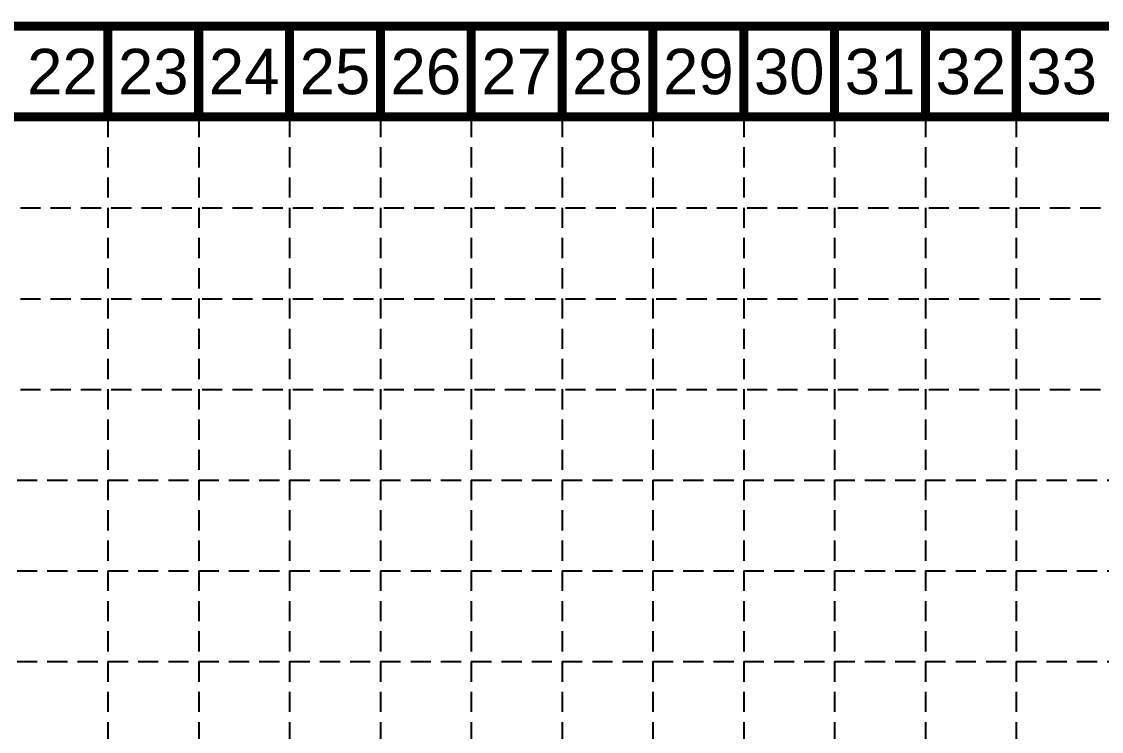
# Model space of a CAD drawing. Extents: x 5997 to 7440, y 5569 to 6471.
# Drawn here: x 6494.6 to 6762.1, y 6295 to 6471 of the extents above; entities that cross this region are included whole.
import ezdxf
from ezdxf.enums import TextEntityAlignment as Align

# ---------------------------------------------------------------- set-up
doc = ezdxf.new("R2010")
doc.units = 0
doc.header["$LTSCALE"] = 100
doc.header["$MEASUREMENT"] = 0
doc.linetypes.add('HIDDEN', pattern=[0.375, 0.25, -0.125])
doc.layers.add('BASE', color=7, linetype='CONTINUOUS')
doc.layers.add('GRID', color=254, linetype='HIDDEN')
doc.styles.get("Standard").update_dxf_attribs({"font": 'ARIAL.TTF', "width": 0.9})

msp = doc.modelspace()

# ---------------------------------------------------------------- linework, layer by layer
at = {"layer": 'BASE', "const_width": 2.25}
for points in [[(5998.5, 5569.85), (7438.5, 5569.85), (7438.5, 6469.85), (5998.5, 6469.85)], [(6021, 5592.35), (7416, 5592.35), (7416, 6447.35), (6021, 6447.35)]]:
    msp.add_lwpolyline(points, close=True, dxfattribs=at)
for points in [[(6516, 6447.35), (6516, 6469.85)], [(6538.5, 6447.35), (6538.5, 6469.85)], [(6561, 6447.35), (6561, 6469.85)], [(6583.5, 6447.35), (6583.5, 6469.85)], [(6606, 6447.35), (6606, 6469.85)], [(6628.5, 6447.35), (6628.5, 6469.85)], [(6651, 6447.35), (6651, 6469.85)], [(6673.5, 6447.35), (6673.5, 6469.85)], [(6696, 6447.35), (6696, 6469.85)], [(6718.5, 6447.35), (6718.5, 6469.85)], [(6741, 6447.35), (6741, 6469.85)]]:
    msp.add_lwpolyline(points, dxfattribs=at)
at = {"layer": 'GRID', "color": 253, "linetype": 'HIDDEN', "ltscale": 0.2}
for p, q in [((6516, 6447.35), (6516, 5659.76)), ((6538.5, 6447.35), (6538.5, 5659.76)), ((6561, 6447.35), (6561, 5659.76)), ((6583.5, 6447.35), (6583.5, 5659.76)), ((6606, 6447.35), (6606, 5659.76)), ((6628.5, 6447.35), (6628.5, 5659.76)), ((6651, 6447.35), (6651, 5659.76)), ((6673.5, 6447.35), (6673.5, 5659.76)), ((6696, 6447.35), (6696, 5659.76)), ((6718.5, 6447.35), (6718.5, 5659.76)), ((6741, 6447.35), (6741, 5659.76)), ((6021.83, 6424.78), (7416.83, 6424.78)), ((6021.83, 6402.28), (7416.83, 6402.28)), ((6021.83, 6379.78), (7416.83, 6379.78)), ((6021, 6357.35), (7416, 6357.35)), ((6021, 6334.85), (7416, 6334.85)), ((6021, 6312.35), (7416, 6312.35))]:
    msp.add_line(p, q, dxfattribs=at)

# ---------------------------------------------------------------- texts
at = {"layer": 'BASE'}
for s, p in [('22', (6504.75, 6458.6)), ('23', (6527.25, 6458.6)), ('24', (6549.75, 6458.6)), ('25', (6572.25, 6458.6)), ('26', (6594.75, 6458.6)), ('27', (6617.25, 6458.6)), ('28', (6639.75, 6458.6)), ('29', (6662.25, 6458.6)), ('30', (6684.75, 6458.6)), ('31', (6707.25, 6458.6)), ('32', (6729.75, 6458.6)), ('33', (6752.25, 6458.6))]:
    msp.add_text(s, height=11.25, dxfattribs=at).set_placement(p, align=Align.MIDDLE_CENTER)

doc.saveas('drawing.dxf')
